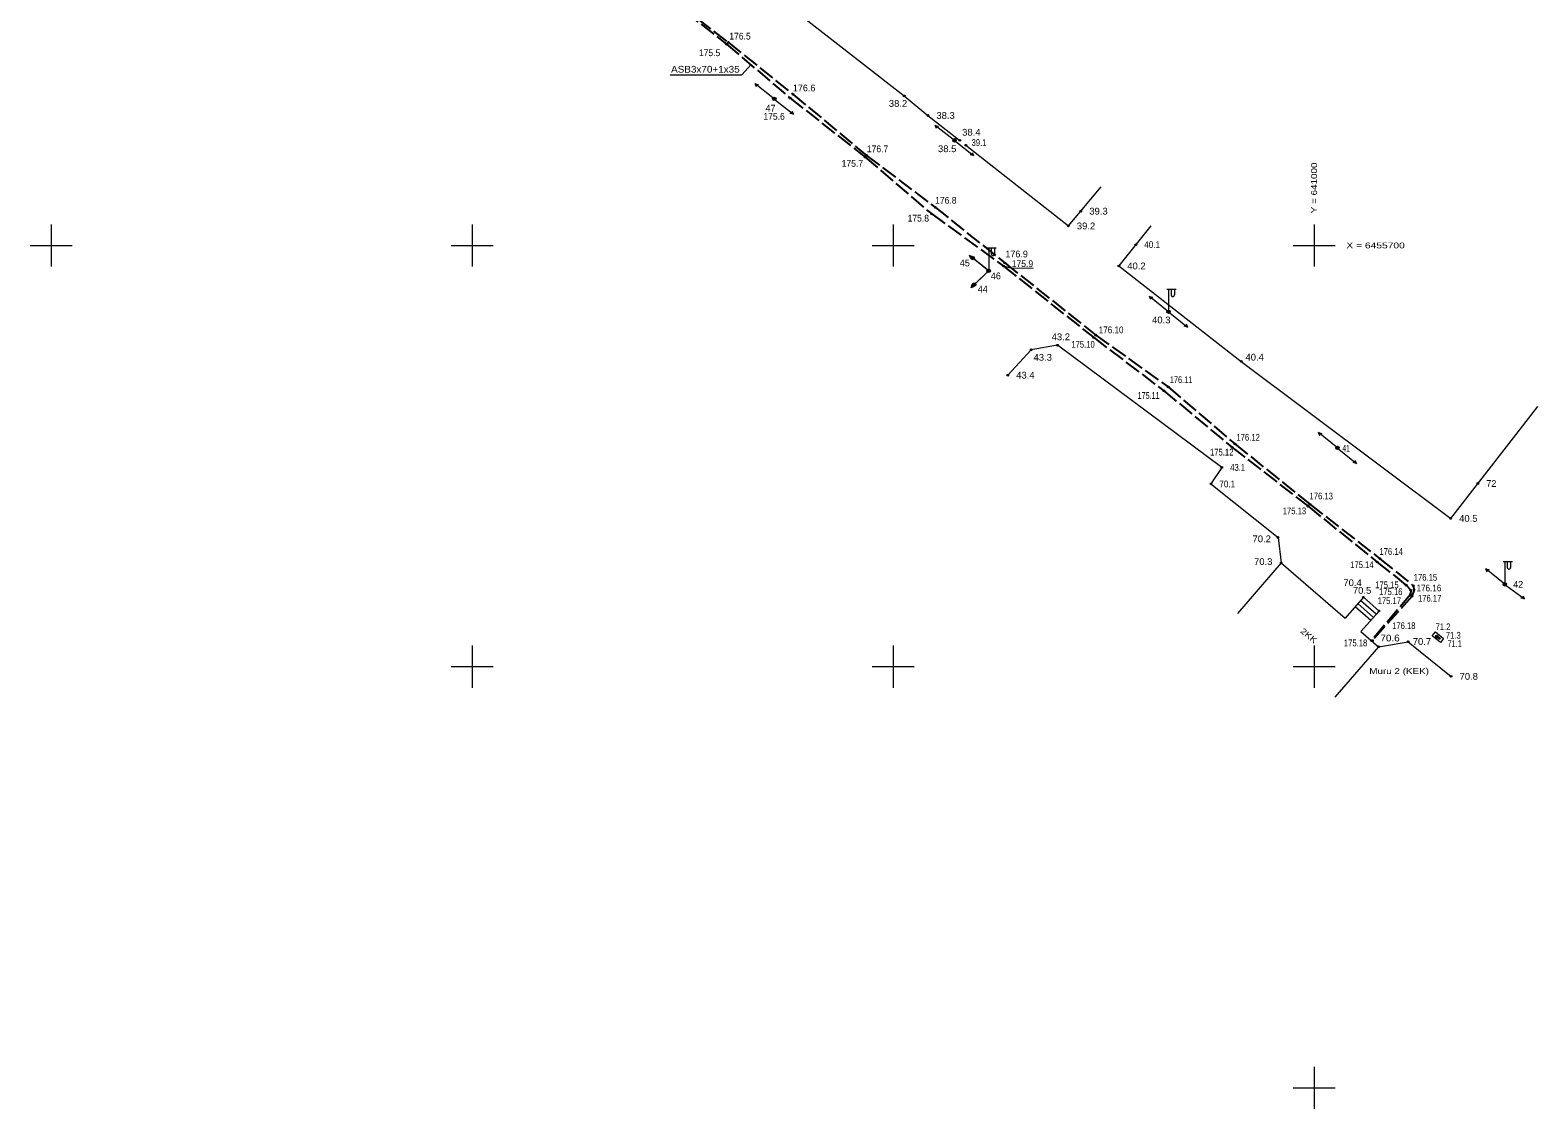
# Model space of a CAD drawing. Extents: x 640848 to 641163, y 6455598 to 6455912.
# Drawn here: x 640847.5 to 641026.6, y 6455597.5 to 6455725.6 of the extents above; entities that cross this region are included whole.
import ezdxf
from ezdxf.enums import TextEntityAlignment as Align

# ---------------------------------------------------------------- set-up
doc = ezdxf.new("R2010")
doc.units = 0
doc.header["$LTSCALE"] = 0.32
doc.header["$PDMODE"] = 32
doc.header["$PDSIZE"] = 0.16
doc.linetypes.add('LONG_DASHED', pattern=[7.5, 6, -1.5])
for name, color, linetype, lineweight in [('1', 7, 'Continuous', 13), ('11', 7, 'Continuous', 13), ('12', 7, 'Continuous', 13), ('21', 7, 'Continuous', 13), ('28', 7, 'Continuous', 13), ('49', 7, 'Continuous', 13), ('54', 7, 'Continuous', 13), ('57', 7, 'Continuous', 13), ('61', 7, 'Continuous', 13), ('7', 7, 'Continuous', 13)]:
    doc.layers.add(name, color=color, linetype=linetype, lineweight=lineweight)
doc.layers.add('62', color=7, linetype='Continuous')

msp = doc.modelspace()

# ---------------------------------------------------------------- hatches: boundary and pattern name
at = {"layer": '54'}
for points in [[(640930.32, 6455723.9, 1), (640930.12, 6455723.9, 1)], [(640930.53, 6455724.11, 1), (640930.33, 6455724.11, 1)], [(640938.22, 6455717.94, 1), (640938.02, 6455717.94, 1)], [(640951.42, 6455717.76, 1), (640951.22, 6455717.76, 1)], [(640935.99, 6455717.4, 1), (640935.79, 6455717.4, 1)], [(640937.87, 6455717.49, 1), (640937.67, 6455717.49, 1)], [(640954.24, 6455715.43, 1), (640954.04, 6455715.43, 1)], [(640957.4, 6455712.48, 1), (640957.2, 6455712.48, 1)], [(640958.02, 6455712.48, 1), (640957.82, 6455712.48, 1)], [(640946.79, 6455710.49, 1), (640946.59, 6455710.49, 1)], [(640946.94, 6455710.7, 1), (640946.74, 6455710.7, 1)], [(640958.74, 6455711.9, 1), (640958.54, 6455711.9, 1)], [(640954.68, 6455703.74, 1), (640954.48, 6455703.74, 1)], [(640955.12, 6455704.51, 1), (640954.92, 6455704.51, 1)], [(640972.39, 6455704.07, 1), (640972.19, 6455704.07, 1)], [(640970.92, 6455702.32, 1), (640970.72, 6455702.32, 1)], [(640978.93, 6455700.1, 1), (640978.73, 6455700.1, 1)], [(640959.56, 6455698.5, 1), (640959.36, 6455698.5, 1)], [(640963.37, 6455697.92, 1), (640963.17, 6455697.92, 1)], [(640961.45, 6455697, 1), (640961.25, 6455697, 1)], [(640963.21, 6455697.56, 1), (640963.01, 6455697.56, 1)], [(640976.91, 6455697.57, 1), (640976.71, 6455697.57, 1)], [(640959.73, 6455695.35, 1), (640959.53, 6455695.35, 1)], [(640982.82, 6455692.13, 1), (640982.62, 6455692.13, 1)], [(640973.93, 6455689.06, 1), (640973.73, 6455689.06, 1)], [(640974.17, 6455689.36, 1), (640973.97, 6455689.36, 1)], [(640966.5, 6455687.62, 1), (640966.3, 6455687.62, 1)], [(640969.63, 6455688.16, 1), (640969.43, 6455688.16, 1)], [(640991.46, 6455686.23, 1), (640991.26, 6455686.23, 1)], [(640963.72, 6455684.6, 1), (640963.52, 6455684.6, 1)], [(640982.26, 6455682.75, 1), (640982.06, 6455682.75, 1)], [(640982.77, 6455683.21, 1), (640982.57, 6455683.21, 1)], [(640990.7, 6455676.44, 1), (640990.5, 6455676.44, 1)], [(640990.35, 6455676.05, 1), (640990.15, 6455676.05, 1)], [(641002.88, 6455675.96, 1), (641002.68, 6455675.96, 1)], [(640989.14, 6455673.65, 1), (640988.94, 6455673.65, 1)], [(640987.85, 6455671.69, 1), (640987.65, 6455671.69, 1)], [(641019.56, 6455671.74, 1), (641019.36, 6455671.74, 1)], [(640999.6, 6455669.28, 1), (640999.4, 6455669.28, 1)], [(640999.38, 6455669.04, 1), (640999.18, 6455669.04, 1)], [(641016.33, 6455667.59, 1), (641016.13, 6455667.59, 1)], [(640995.82, 6455665.33, 1), (640995.62, 6455665.33, 1)], [(640996.19, 6455662.31, 1), (640995.99, 6455662.31, 1)], [(641007.6, 6455662.42, 1), (641007.4, 6455662.42, 1)], [(641007.93, 6455662.81, 1), (641007.73, 6455662.81, 1)], [(641011.05, 6455659.67, 1), (641010.85, 6455659.67, 1)], [(641011.56, 6455658.58, 1), (641011.36, 6455658.58, 1)], [(641011.58, 6455659.07, 1), (641011.38, 6455659.07, 1)], [(641011.89, 6455659.6, 1), (641011.69, 6455659.6, 1)], [(641011.97, 6455659.13, 1), (641011.77, 6455659.13, 1)], [(641022.75, 6455659.77, 1), (641022.55, 6455659.77, 1)], [(641005.96, 6455658.24, 1), (641005.76, 6455658.24, 1)], [(641011.72, 6455658.34, 1), (641011.52, 6455658.34, 1)], [(641007.82, 6455656.6, 1), (641007.62, 6455656.6, 1)], [(641006.92, 6455653.08, 1), (641006.72, 6455653.08, 1)], [(641007.03, 6455653.09, 1), (641006.83, 6455653.09, 1)], [(641014.65, 6455653.49, 1), (641014.45, 6455653.49, 1)], [(641014.73, 6455653.58, 1), (641014.53, 6455653.58, 1)], [(641014.9, 6455653.41, 1), (641014.7, 6455653.41, 1)], [(641007.75, 6455652.36, 1), (641007.55, 6455652.36, 1)], [(641011.27, 6455652.95, 1), (641011.07, 6455652.95, 1)], [(641016.38, 6455648.84, 1), (641016.18, 6455648.84, 1)]]:
    msp.add_hatch(color=256, dxfattribs=at).paths.add_polyline_path(points)

# ---------------------------------------------------------------- linework, layer by layer
at = {"layer": '1'}
for p, q in [((640996.09, 6455662.31), (640990.92, 6455656.31)), ((640996.09, 6455662.31), (641003.69, 6455655.77)), ((641006.73, 6455655.47), (641004.87, 6455657.11)), ((641007.06, 6455655.85), (641005.2, 6455657.49)), ((641007.39, 6455656.22), (641005.53, 6455657.86)), ((641007.72, 6455656.6), (641005.57, 6455654.15))]:
    msp.add_line(p, q, dxfattribs=at)
for points in [[(641007.72, 6455656.6), (641005.86, 6455658.24), (641003.69, 6455655.77)], [(641005.57, 6455654.15), (641007.65, 6455652.36), (641002.48, 6455646.36)]]:
    msp.add_lwpolyline(points, dxfattribs=at)
at = {"layer": '11'}
for p, q in [((640961.15, 6455699.7), (640962.25, 6455699.7)), ((640961.35, 6455699.7), (640961.35, 6455697.2)), ((640961.65, 6455699.7), (640961.65, 6455699)), ((640962.05, 6455699.7), (640962.05, 6455699)), ((640982.52, 6455694.83), (640983.62, 6455694.83)), ((640982.72, 6455694.83), (640982.72, 6455692.33)), ((640983.02, 6455694.83), (640983.02, 6455694.13)), ((640983.42, 6455694.83), (640983.42, 6455694.13)), ((641022.45, 6455662.47), (641023.55, 6455662.47)), ((641022.65, 6455662.47), (641022.65, 6455659.97)), ((641022.95, 6455662.47), (641022.95, 6455661.77)), ((641023.35, 6455662.47), (641023.35, 6455661.77))]:
    msp.add_line(p, q, dxfattribs=at)
for centre in [(640961.35, 6455697), (640982.72, 6455692.13), (641022.65, 6455659.77)]:
    msp.add_circle(centre, 0.2, dxfattribs=at)
for centre in [(640961.85, 6455699), (640983.22, 6455694.13), (641023.15, 6455661.77)]:
    msp.add_arc(centre, 0.2, 179.9393, 0.0607, dxfattribs=at)
at = {"layer": '12'}
for p, q in [((640935.73, 6455717.52), (640933.61, 6455719.19)), ((640936.05, 6455717.27), (640938.15, 6455715.59)), ((640957.14, 6455712.6), (640954.99, 6455714.24)), ((640957.46, 6455712.36), (640959.56, 6455710.67)), ((640961.19, 6455697.12), (640959.08, 6455698.8)), ((640961.21, 6455696.86), (640959.26, 6455694.99)), ((640982.56, 6455692.25), (640980.46, 6455693.94)), ((640982.88, 6455692.01), (640984.98, 6455690.32)), ((641002.62, 6455676.09), (641000.52, 6455677.78)), ((641002.94, 6455675.83), (641005.03, 6455674.13)), ((641022.49, 6455659.9), (641020.4, 6455661.6)), ((641022.81, 6455659.65), (641024.98, 6455658.04))]:
    msp.add_line(p, q, dxfattribs=at)
for points in [[(640933.78, 6455718.83), (640933.61, 6455719.19), (640934.01, 6455719.11)], [(640937.98, 6455715.95), (640938.15, 6455715.59), (640937.75, 6455715.68)], [(640955.17, 6455713.88), (640954.99, 6455714.24), (640955.4, 6455714.16)], [(640959.4, 6455711.03), (640959.56, 6455710.67), (640959.16, 6455710.76)], [(640959.25, 6455698.44), (640959.08, 6455698.8), (640959.48, 6455698.71)], [(640959.63, 6455695.35), (640961.35, 6455697), (640959.46, 6455698.5)], [(640959.64, 6455695.11), (640959.26, 6455694.99), (640959.4, 6455695.38)], [(640980.62, 6455693.58), (640980.46, 6455693.94), (640980.86, 6455693.85)], [(640984.82, 6455690.68), (640984.98, 6455690.32), (640984.58, 6455690.41)], [(641000.69, 6455677.41), (641000.52, 6455677.78), (641000.92, 6455677.69)], [(641004.86, 6455674.5), (641005.03, 6455674.13), (641004.63, 6455674.22)], [(641020.57, 6455661.23), (641020.4, 6455661.6), (641020.8, 6455661.51)], [(641024.8, 6455658.4), (641024.98, 6455658.04), (641024.57, 6455658.12)]]:
    msp.add_lwpolyline(points, dxfattribs=at)
for centre in [(640935.89, 6455717.4), (640935.89, 6455717.4), (640957.3, 6455712.48), (640957.3, 6455712.48), (640959.46, 6455698.5), (640961.35, 6455697), (640961.35, 6455697), (640959.63, 6455695.35), (640982.72, 6455692.13), (640982.72, 6455692.13), (641002.78, 6455675.96), (641002.78, 6455675.96), (641022.65, 6455659.77), (641022.65, 6455659.77)]:
    msp.add_circle(centre, 0.2, dxfattribs=at)
at = {"layer": '21', "linetype": 'LONG_DASHED', "lineweight": 25}
for points in [[(640904.92, 6455735.5), (640912.41, 6455736.88), (640913.2, 6455736.91), (640922.95, 6455729.79), (640930.43, 6455724.11), (640938.12, 6455717.94), (640946.84, 6455710.7), (640955.02, 6455704.51), (640963.27, 6455697.92), (640974.07, 6455689.36), (640982.67, 6455683.21), (640990.6, 6455676.44), (640999.5, 6455669.28), (641007.83, 6455662.81), (641011.79, 6455659.6), (641011.87, 6455659.13), (641011.62, 6455658.34), (641006.93, 6455653.09)], [(640905.06, 6455735.41), (640912.48, 6455736.75), (640913.22, 6455736.69), (640923.4, 6455729.23), (640930.22, 6455723.9), (640937.77, 6455717.49), (640946.69, 6455710.49), (640954.58, 6455703.74), (640963.11, 6455697.56), (640973.83, 6455689.06), (640982.16, 6455682.75), (640990.25, 6455676.05), (640999.28, 6455669.04), (641007.5, 6455662.42), (641010.95, 6455659.67), (641011.48, 6455659.07), (641011.46, 6455658.58), (641006.82, 6455653.08)]]:
    msp.add_lwpolyline(points, dxfattribs=at)
at = {"layer": '21'}
msp.add_lwpolyline([(640923.52, 6455720.25), (640932.03, 6455720.25), (640933.15, 6455721.48)], dxfattribs=at)
at = {"layer": '28'}
for points in [[(640916.91, 6455744.6), (640933.08, 6455732.03), (640951.32, 6455717.76), (640954.14, 6455715.43), (640957.92, 6455712.48)], [(640958.64, 6455711.9), (640970.82, 6455702.32), (640974.71, 6455706.95)], [(640980.6, 6455702.32), (640976.81, 6455697.57), (640991.36, 6455686.23), (641016.23, 6455667.59), (641026.58, 6455680.89)], [(640989.04, 6455673.65), (640969.53, 6455688.16), (640966.4, 6455687.62), (640963.62, 6455684.6)], [(640989.04, 6455673.65), (640987.75, 6455671.69), (640995.72, 6455665.33), (640996.09, 6455662.31)], [(641007.65, 6455652.36), (641011.17, 6455652.95), (641016.28, 6455648.84)]]:
    msp.add_lwpolyline(points, dxfattribs=at)
at = {"layer": '49'}
msp.add_lwpolyline([(641014.8, 6455653.41), (641014.63, 6455653.58), (641014.55, 6455653.49)], dxfattribs=at)
at = {"layer": '54'}
for centre in [(640930.22, 6455723.9), (640930.43, 6455724.11), (640938.12, 6455717.94), (640951.32, 6455717.76), (640935.89, 6455717.4), (640937.77, 6455717.49), (640954.14, 6455715.43), (640957.3, 6455712.48), (640957.92, 6455712.48), (640946.69, 6455710.49), (640946.84, 6455710.7), (640958.64, 6455711.9), (640954.58, 6455703.74), (640955.02, 6455704.51), (640972.29, 6455704.07), (640970.82, 6455702.32), (640978.83, 6455700.1), (640959.46, 6455698.5), (640963.27, 6455697.92), (640961.35, 6455697), (640963.11, 6455697.56), (640976.81, 6455697.57), (640959.63, 6455695.35), (640982.72, 6455692.13), (640973.83, 6455689.06), (640974.07, 6455689.36), (640966.4, 6455687.62), (640969.53, 6455688.16), (640991.36, 6455686.23), (640963.62, 6455684.6), (640982.16, 6455682.75), (640982.67, 6455683.21), (640990.6, 6455676.44), (640990.25, 6455676.05), (641002.78, 6455675.96), (640989.04, 6455673.65), (640987.75, 6455671.69), (641019.46, 6455671.74), (640999.5, 6455669.28), (640999.28, 6455669.04), (641016.23, 6455667.59), (640995.72, 6455665.33), (640996.09, 6455662.31), (641007.5, 6455662.42), (641007.83, 6455662.81), (641010.95, 6455659.67), (641011.46, 6455658.58), (641011.48, 6455659.07), (641011.79, 6455659.6), (641011.87, 6455659.13), (641022.65, 6455659.77), (641005.86, 6455658.24), (641011.62, 6455658.34), (641007.72, 6455656.6), (641006.82, 6455653.08), (641006.93, 6455653.09), (641014.55, 6455653.49), (641014.63, 6455653.58), (641014.8, 6455653.41), (641007.65, 6455652.36), (641011.17, 6455652.95), (641016.28, 6455648.84)]:
    msp.add_circle(centre, 0.1, dxfattribs=at)
for p in [(640930.22, 6455723.9), (640930.43, 6455724.11), (640938.12, 6455717.94), (640951.32, 6455717.76), (640935.89, 6455717.4), (640937.77, 6455717.49), (640954.14, 6455715.43), (640957.3, 6455712.48), (640957.92, 6455712.48), (640946.69, 6455710.49), (640946.84, 6455710.7), (640958.64, 6455711.9), (640954.58, 6455703.74), (640955.02, 6455704.51), (640972.29, 6455704.07), (640970.82, 6455702.32), (640978.83, 6455700.1), (640959.46, 6455698.5), (640963.27, 6455697.92), (640961.35, 6455697), (640963.11, 6455697.56), (640976.81, 6455697.57), (640959.63, 6455695.35), (640982.72, 6455692.13), (640973.83, 6455689.06), (640974.07, 6455689.36), (640966.4, 6455687.62), (640969.53, 6455688.16), (640991.36, 6455686.23), (640963.62, 6455684.6), (640982.16, 6455682.75), (640982.67, 6455683.21), (640990.6, 6455676.44), (640990.25, 6455676.05), (641002.78, 6455675.96), (640989.04, 6455673.65), (640987.75, 6455671.69), (641019.46, 6455671.74), (640999.5, 6455669.28), (640999.28, 6455669.04), (641016.23, 6455667.59), (640995.72, 6455665.33), (640996.09, 6455662.31), (641007.5, 6455662.42), (641007.83, 6455662.81), (641010.95, 6455659.67), (641011.46, 6455658.58), (641011.48, 6455659.07), (641011.79, 6455659.6), (641011.87, 6455659.13), (641022.65, 6455659.77), (641005.86, 6455658.24), (641011.62, 6455658.34), (641007.72, 6455656.6), (641006.82, 6455653.08), (641006.93, 6455653.09), (641014.55, 6455653.49), (641014.63, 6455653.58), (641014.8, 6455653.41), (641007.65, 6455652.36), (641011.17, 6455652.95), (641016.28, 6455648.84)]:
    msp.add_point(p, dxfattribs=at)
at = {"layer": '57'}
msp.add_lwpolyline([(640966.65, 6455697.25), (640964.04, 6455697.3), (640963.11, 6455697.56)], dxfattribs=at)
at = {"layer": '61'}
for p, q in [((640850, 6455702.5), (640850, 6455697.5)), ((640900, 6455702.5), (640900, 6455697.5)), ((640950, 6455702.5), (640950, 6455697.5)), ((641000, 6455702.5), (641000, 6455697.5)), ((640847.5, 6455700), (640852.5, 6455700)), ((640897.5, 6455700), (640902.5, 6455700)), ((640947.5, 6455700), (640952.5, 6455700)), ((640997.5, 6455700), (641002.5, 6455700)), ((640900, 6455652.5), (640900, 6455647.5)), ((640950, 6455652.5), (640950, 6455647.5)), ((641000, 6455652.5), (641000, 6455647.5)), ((640897.5, 6455650), (640902.5, 6455650)), ((640947.5, 6455650), (640952.5, 6455650)), ((640997.5, 6455650), (641002.5, 6455650)), ((641000, 6455602.5), (641000, 6455597.5)), ((640997.5, 6455600), (641002.5, 6455600))]:
    msp.add_line(p, q, dxfattribs=at)
at = {"layer": '7'}
msp.add_lwpolyline([(641014.42, 6455654.13), (641015.39, 6455653.34), (641015, 6455652.85), (641014.02, 6455653.64)], close=True, dxfattribs=at)
for centre, radius in [((641014.53, 6455653.63), 0.1), ((641014.53, 6455653.63), 0.09), ((641014.53, 6455653.63), 0.08), ((641014.53, 6455653.63), 0.07), ((641014.53, 6455653.63), 0.06), ((641014.53, 6455653.63), 0.05), ((641014.53, 6455653.63), 0.04), ((641014.53, 6455653.63), 0.03), ((641014.53, 6455653.63), 0.02), ((641014.88, 6455653.35), 0.1), ((641014.88, 6455653.35), 0.09), ((641014.88, 6455653.35), 0.08), ((641014.88, 6455653.35), 0.07), ((641014.88, 6455653.35), 0.06), ((641014.88, 6455653.35), 0.05), ((641014.88, 6455653.35), 0.04), ((641014.88, 6455653.35), 0.03), ((641014.88, 6455653.35), 0.02)]:
    msp.add_circle(centre, radius, dxfattribs=at)

# ---------------------------------------------------------------- texts
at = {"layer": '21', "width": 1.1}
msp.add_text('ASB3x70+1x35', height=0.8, dxfattribs=at).set_placement((640923.63, 6455720.52))
at = {"layer": '49'}
for s, width, p in [('176.5', 0.95, (640930.54, 6455724.45)), ('175.5', 0.95, (640926.93, 6455722.48)), ('175.6', 0.95, (640934.59, 6455714.92)), ('176.7', 0.95, (640946.88, 6455711.07)), ('175.7', 0.95, (640943.89, 6455709.34)), ('176.8', 0.95, (640954.99, 6455704.96)), ('175.8', 0.95, (640951.72, 6455702.84)), ('175.9', 0.95, (640964.09, 6455697.44)), ('176.10', 0.9, (640974.42, 6455689.58)), ('175.10', 0.85, (640971.17, 6455687.86)), ('176.11', 0.75, (640982.87, 6455683.66)), ('175.11', 0.7, (640979.04, 6455681.79)), ('176.12', 0.85, (640990.78, 6455676.83)), ('175.12', 0.85, (640987.64, 6455675.06)), ('176.13', 0.85, (640999.46, 6455669.85)), ('175.13', 0.85, (640996.28, 6455668.09)), ('176.14', 0.85, (641007.76, 6455663.27)), ('175.14', 0.85, (641004.29, 6455661.7)), ('176.15', 0.85, (641011.84, 6455660.2)), ('175.15', 0.85, (641007.26, 6455659.31)), ('175.16', 0.85, (641007.72, 6455658.5)), ('176.16', 0.9, (641012.17, 6455658.93)), ('176.17', 0.85, (641012.34, 6455657.72)), ('175.17', 0.85, (641007.55, 6455657.42)), ('176.18', 0.85, (641009.27, 6455654.46)), ('175.18', 0.85, (641003.54, 6455652.42))]:
    msp.add_text(s, height=0.8, dxfattribs=dict(at, width=width)).set_placement(p)
for s, p in [('176.6', (640938.09, 6455718.3)), ('176.9', (640963.33, 6455698.58))]:
    msp.add_text(s, height=0.8, dxfattribs=at).set_placement(p)
at = {"layer": '57', "width": 1.25}
msp.add_text(' Y = 641000', height=0.7, rotation=90, dxfattribs=at).set_placement((641000.35, 6455703.5))
at = {"layer": '57'}
for s, width, p in [(' X = 6455700', 1.3, (641003.5, 6455699.65)), ('Muru 2 (KEK)', 1.25, (641006.56, 6455649.12))]:
    msp.add_text(s, height=0.7, dxfattribs=dict(at, width=width)).set_placement(p)
at = {"layer": '57', "width": 1.25}
msp.add_text('2KK', height=0.7, rotation=320.409, dxfattribs=at).set_placement((640999.15, 6455653.41), align=Align.CENTER)
at = {"layer": '62'}
for s, p in [('47', (640934.84, 6455715.9)), ('45', (640957.92, 6455697.52)), ('46', (640961.61, 6455695.99)), ('44', (640960.05, 6455694.41)), ('72', (641020.46, 6455671.34)), ('42', (641023.65, 6455659.37))]:
    msp.add_text(s, height=0.8, dxfattribs=at).set_placement(p)
for s, width, p in [('38.2', 1.05, (640949.49, 6455716.46)), ('38.3', 1.05, (640955.14, 6455715.03)), ('38.4', 1.05, (640958.2, 6455713.04)), ('39.1', 0.85, (640959.32, 6455711.82)), ('38.5', 1.05, (640955.33, 6455711.08)), ('39.3', 1.05, (640973.3, 6455703.67)), ('39.2', 1.05, (640971.82, 6455701.92)), ('40.1', 0.9, (640979.83, 6455699.7)), ('40.2', 1.05, (640977.81, 6455697.17)), ('40.3', 1.05, (640980.76, 6455690.76)), ('43.2', 1.05, (640968.83, 6455688.75)), ('43.3', 1.05, (640966.68, 6455686.32)), ('40.4', 1.05, (640991.85, 6455686.34)), ('43.4', 1.05, (640964.62, 6455684.2)), ('41', 0.6, (641003.36, 6455675.53)), ('43.1', 0.85, (640990.04, 6455673.25)), ('70.1', 0.9, (640988.75, 6455671.29)), ('40.5', 1.05, (641017.23, 6455667.19)), ('70.2', 1.05, (640992.69, 6455664.77)), ('70.3', 1.05, (640992.87, 6455662.07)), ('70.4', 1.05, (641003.48, 6455659.56)), ('70.5', 1.05, (641004.61, 6455658.65)), ('71.2', 0.85, (641014.43, 6455654.33)), ('70.6', 1.1, (641007.88, 6455652.99)), ('70.7', 1.05, (641011.72, 6455652.58)), ('71.3', 0.85, (641015.65, 6455653.32)), ('71.1', 0.65, (641015.85, 6455652.32)), ('70.8', 1.05, (641017.28, 6455648.44))]:
    msp.add_text(s, height=0.8, dxfattribs=dict(at, width=width)).set_placement(p)

doc.saveas('drawing.dxf')
